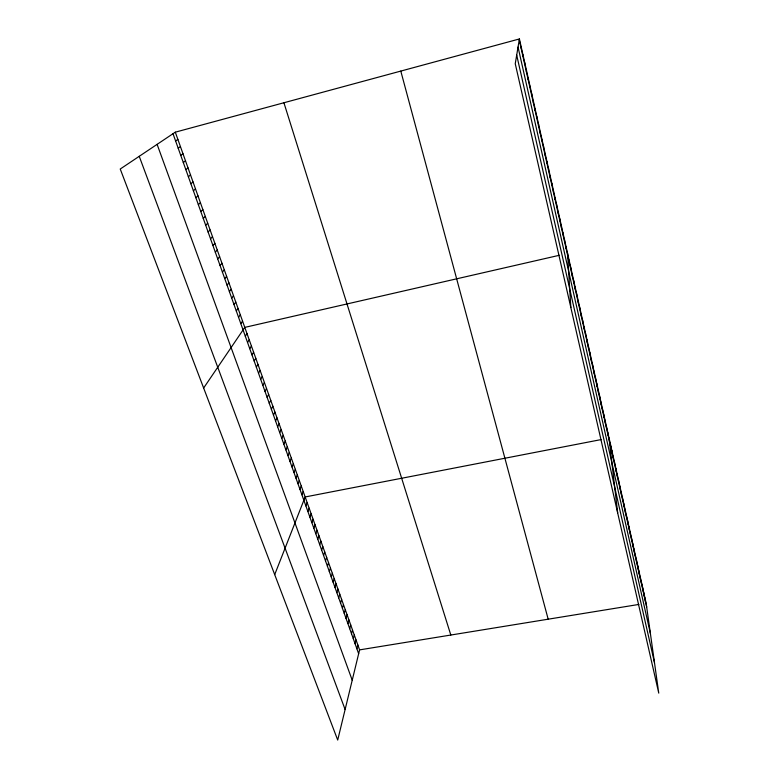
<?xml version="1.0" encoding="UTF-8"?>
<svg xmlns="http://www.w3.org/2000/svg" width="779" height="779" viewBox="0 0 779 779"><rect width="100%" height="100%" fill="white"/><g stroke="black" fill="none" stroke-linecap="round" stroke-linejoin="round"><path stroke-width="1.17" d="M545.251 155.732L545.251 154.018M543.586 148.312L543.596 146.637M541.911 140.843L541.931 139.217M540.217 133.336L540.256 131.748M538.523 125.789L538.571 124.25M536.819 118.194L536.877 116.704M535.105 110.569L535.173 109.118M533.381 102.896L533.459 101.494M531.648 95.184L531.736 93.821M529.905 87.423L530.002 86.109M528.152 79.624L528.259 78.358M526.39 71.785L526.507 70.568M524.618 63.897L524.754 62.729M522.836 55.961L522.982 54.842M521.044 47.986L521.2 46.915M519.408 38.95L515.25 63.732L658.761 693.135L646.151 603.258L519.408 38.95L175.304 132.177L120.239 169.024L337.706 740.05L359.586 649.881L175.304 132.177M356.879 648.761L357.824 644.924M355.097 643.775L356.061 639.958M353.315 638.77L354.279 634.963M351.514 633.736L352.498 629.948M349.713 628.682L350.706 624.914M347.901 623.599L348.904 619.85M346.08 618.507L347.093 614.767M344.25 613.385L345.272 609.665M342.409 608.233L343.451 604.533M340.569 603.073L341.611 599.392M338.709 597.873L339.771 594.211M336.849 592.663L337.92 589.021M334.98 587.424L336.07 583.802M333.1 582.156L334.201 578.554M331.211 576.869L332.321 573.286M329.322 571.562L330.442 567.998M327.414 566.226L328.553 562.681M325.505 560.87L326.644 557.345M323.577 555.485L324.736 551.98M321.649 550.081L322.818 546.595M319.711 544.648L320.899 541.181M317.764 539.185L318.962 535.738M315.807 533.703L317.014 530.275M313.84 528.191L315.057 524.793M311.863 522.66L313.1 519.281M309.876 517.1L311.123 513.741M307.88 511.511L309.146 508.171M305.874 505.902L307.16 502.582M274.705 574.62L305.154 496.963L601.32 439.551M301.901 494.762L303.206 491.491M299.934 489.241L301.249 485.989M297.948 483.691L299.282 480.468M295.962 478.121L297.305 474.917M293.965 472.522L295.319 469.338M291.95 466.894L293.332 463.739M289.934 461.236L291.327 458.11M287.909 455.559L289.311 452.453M285.874 449.863L287.285 446.776M283.829 444.127L285.26 441.06M281.774 438.373L283.215 435.334M279.71 432.588L281.17 429.57M277.636 426.775L279.106 423.786M275.552 420.933L277.042 417.972M273.448 415.071L274.958 412.13M271.345 409.179L272.874 406.258M269.232 403.249L270.771 400.367M267.109 397.3L268.667 394.447M264.977 391.321L266.545 388.487M262.835 385.313L264.412 382.508M260.673 379.285L262.28 376.5M258.511 373.219L260.128 370.463M256.34 367.123L257.966 364.397M254.149 360.998L255.794 358.301M251.958 354.844L253.623 352.176M249.747 348.661L251.432 346.022M247.527 342.448L249.231 339.839M245.297 336.207L247.011 333.626M203.64 388.02L244.791 327.384L559.332 255.288M240.808 323.636L242.561 321.114M238.549 317.296L240.312 314.813M236.28 310.938L238.062 308.474M233.992 304.54L235.794 302.106M231.704 298.104L233.515 295.708M229.396 291.648L231.227 289.282M227.078 285.153L228.929 282.826M224.751 278.629L226.621 276.331M222.405 272.075L224.294 269.807M220.058 265.483L221.966 263.253M217.692 258.862L219.62 256.661M215.316 252.201L217.263 250.04M212.92 245.512L214.887 243.379M210.525 238.793L212.511 236.689M208.11 232.035L210.116 229.971M205.685 225.248L207.711 223.213M203.251 218.422L205.296 216.426M200.807 211.557L202.861 209.6M198.343 204.663L200.427 202.744M195.87 197.73L197.973 195.841M193.377 190.767L195.5 188.917M190.874 183.756L193.026 181.955M188.362 176.726L190.534 174.954M185.84 169.647L188.021 167.913M183.299 162.538L185.509 160.844M180.747 155.381L182.977 153.726M178.187 148.195L180.436 146.588M175.606 140.97L177.875 139.402M359.586 649.881L638.887 604.436M139.237 156.316L345.116 709.503M157.105 144.358L352.225 680.223M173.016 133.715L358.652 653.727M283.916 102.75L450.817 635.031M400.796 71.084L548.182 619.198M518.045 47.081L650.377 633.376M516.701 55.124L654.467 662.559M519.242 39.972L646.687 607.075M644.954 597.931L645.479 601.729M643.746 592.576L644.272 596.354M642.539 587.2L643.064 590.959M641.331 581.796L641.847 585.535M640.104 576.363L640.62 580.082M638.887 570.91L639.384 574.61M637.65 565.437L638.157 569.108M636.414 559.926L636.91 563.587M635.177 554.395L635.664 558.037M633.931 548.844L634.408 552.457M632.675 543.255L633.152 546.848M631.409 537.646L631.886 541.22M630.143 532.018L630.61 535.562M628.877 526.351L629.335 529.876M627.601 520.664L628.049 524.16M626.316 514.948L626.764 518.424M625.021 509.203L625.469 512.65M623.726 503.429L624.164 506.856M622.421 497.625L622.849 501.033M621.116 491.802L621.535 495.181M619.802 485.94L620.22 489.3M618.477 480.059L618.886 483.389M617.153 474.148L617.552 477.459M615.819 468.208L616.208 471.49M614.475 462.229L614.865 465.491M613.131 456.231L613.511 459.464M611.778 450.204L612.148 453.407M610.415 444.147L610.785 447.321M609.042 438.051L617.669 512.903M607.708 432.111L608.068 435.237M606.374 426.152L606.724 429.248M605.02 420.154L605.371 423.221M603.667 414.126L604.007 417.174M602.313 408.069L602.644 411.088M600.94 401.983L601.271 404.973M599.567 395.868L599.888 398.838M598.194 389.734L598.496 392.665M596.802 383.56L597.104 386.462M595.409 377.348L595.701 380.23M594.007 371.116L594.299 373.959M592.605 364.854L592.877 367.669M591.193 358.554L591.456 361.339M589.771 352.225L590.034 354.981M588.34 345.866L588.593 348.593M586.908 339.478L587.152 342.176M585.467 333.052L585.701 335.72M584.016 326.596L584.24 329.235M582.556 320.111L582.78 322.71M581.095 313.596L581.309 316.157M579.625 307.043L579.829 309.575M578.145 300.451L578.339 302.953M576.655 293.839L576.84 296.302M575.165 287.178L575.34 289.613M573.656 280.498L573.831 282.894M572.146 273.77L572.312 276.136M570.637 267.022L570.783 269.349M569.108 260.225L569.254 262.523M567.57 253.399L570.841 307.549M566.031 246.544L566.158 248.764M564.483 239.65L564.6 241.831M562.925 232.717L563.032 234.868M561.367 225.744L561.464 227.857M559.789 218.743L559.877 220.817M558.212 211.703L558.29 213.738M556.615 204.624L556.693 206.62M555.018 197.506L555.086 199.463M553.411 190.358L553.47 192.277M551.805 183.172L551.844 185.042M550.178 175.937L550.208 177.778M548.543 168.673L548.562 170.465M546.907 161.37L546.916 163.123"/></g></svg>
